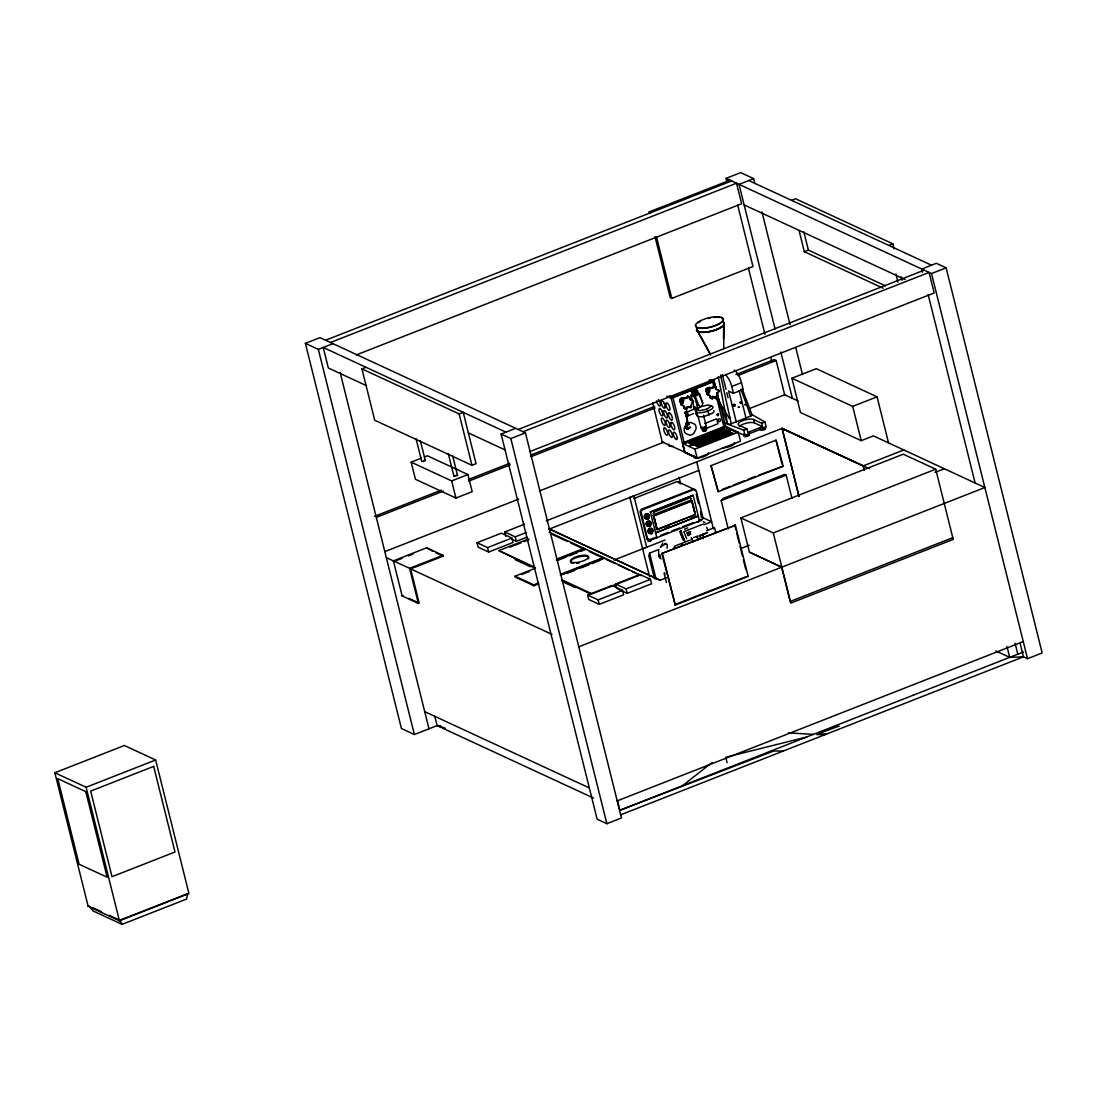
<?xml version="1.0" encoding="UTF-8"?>
<svg xmlns="http://www.w3.org/2000/svg" width="1097" height="1097" viewBox="0 0 1097 1097"><rect width="100%" height="100%" fill="white"/><g stroke="black" fill="none" stroke-linecap="round" stroke-linejoin="round"><path stroke-width="1.5" d="M691.206 538.024L692.92 541.671M693.249 541.616L691.549 537.845M698.131 539.669L697.377 536.968M723.705 348.585L724.061 323.999M723.485 338.822L723.705 324.081A13.617 4.415 -14 0 0 723.458 322.943M658.639 550.667L658.762 556.604L661.066 558.963M687.792 422.441C688.971 423.25 685.104 422.359 688.916 422.839L686.475 423.209L687.613 422.427M680.812 531.263L680.826 530.537L684.569 540.711M700.53 537.969L700.421 536.241L699.228 536.502M665.44 544.222L665.111 543.234M667.086 548.322L667.25 544.825L665.934 543.481L660.545 547.046M702.916 538.723L703.15 533.732M701.244 398.526L699.255 393.727L694.223 395.592L698.021 408.838A8.68 2.811 -14 0 0 695.827 411.348M673.791 548.198L674.778 546.1L690.246 540.039M686.64 423.757L686.64 422.743L687.723 428.461L689.972 427.953L685.762 428.433L687.545 428.666L690.589 427.076M692.865 443.682C692.454 444.45 688.258 442.859 690.63 442.653C688.148 445.039 697.349 442.722 693.277 443.037M692.975 443.462C694.922 441.063 687.984 442.475 693.359 442.886M695.621 443.49L694.895 444.34L696.225 444.216M698.378 443.147C695.937 445.163 701.422 443.078 697.953 443.654M700.188 442.434L699.447 443.366L701.134 442.969L693.894 443.75L696.526 443.791L696.115 444.861L697.527 444.299L696.142 444.367M701.998 441.734L701.257 442.667L703.547 442.969M704.864 441.241C705.302 439.746 698.145 438.114 700.476 438.457M706.55 440.761C705.014 442.064 711.281 442.502 708.031 442.146M711.24 439.568C711.295 436.4 707.743 439.074 712.57 439.431C710.527 439.787 708.018 440.295 708.689 438.759C705.069 440.103 712.172 438.252 709.43 440.267M712.076 440.226C709.622 442.242 715.107 440.158 711.638 440.733M712.186 440.007L715.683 438.814M713.873 439.513L710.335 440.651L711.72 440.583M720.249 437.84L716.752 439.033M722.498 429.599C721.538 430.819 724.61 430.71 725.007 431.286M723.951 429.256C721.799 428.653 724.363 429.38 724.911 429.695M724.829 429.846L725.857 430.134M687.284 415.557A2.002 0.727 68.4 0 0 688.134 415.036A2.002 0.727 68.4 0 0 687.147 412.499C686.036 411.114 683.349 412.335 685.844 412.993M696.211 390.546C696.718 392.164 691.686 392.589 693.811 390.985M703.547 415.215L706.276 426.349L702.629 427.953L700.873 427.734L701.49 426.733M686.365 422.756L686.173 423.744L686.845 423.209M662.931 414.57L662.643 415.667A4.086 1.467 68.4 0 1 660.915 415.009L659.928 413.432A3.881 1.385 68.4 0 1 658.954 409.798L659.228 408.701A4.086 1.467 68.4 0 1 660.97 409.359L661.957 410.936M665.166 406.877L664.878 407.974A4.086 1.467 68.4 0 1 663.15 407.316L662.163 405.739A3.881 1.385 68.4 0 1 661.189 402.092L661.464 400.995A4.086 1.467 68.4 0 1 663.205 401.653L664.192 403.23M667.607 416.695L667.333 417.779A4.086 1.467 68.4 0 1 665.591 417.121L664.604 415.557A3.881 1.385 68.4 0 1 663.63 411.91L663.918 410.813A4.086 1.467 68.4 0 1 665.646 411.471L666.647 413.048M677.247 438.238L676.972 439.335A4.086 1.467 68.4 0 1 675.231 438.677L674.244 437.1A3.881 1.385 68.4 0 1 673.27 433.452L673.558 432.355A4.086 1.467 68.4 0 1 675.286 433.013L676.287 434.59A3.881 1.385 68.4 0 1 677.123 438.183M687.737 429.05L688.861 428.447M685.913 416.161C689.67 416.929 682.855 430.12 687.161 428.653M687.01 416.188L686.146 416.243L687.846 415.53L687.133 416.133L686.667 412.198L687.408 415.16M662.835 543.152L660.504 547.115M687.764 422.825L688.162 422.948M726.42 429.709C729.766 434.508 725.94 440.281 726.625 430.806M685.337 413.007L693.469 409.236L694.991 407.467M692.893 394.701L693.222 395.496L692.166 391.204L692.797 393.686A2.797 0.905 -14 0 0 692.577 394.193M694.511 391.78L693.098 391.972L692.865 389.888L693.455 391.506L695.786 390.422M693.057 391.794L693.839 390.724M694.73 391.698L696.129 391.327L695.896 389.257L694.442 389.27M697.294 393.823L697.308 390.134L698.199 393.713A2.88 0.932 -14 0 1 697.802 394.358M702.135 406.055L702.697 403.243L699.146 394.207L697.267 393.055M697.719 393.658L697.761 393.48A2.797 0.905 -14 0 0 697.98 393.206L699.077 393.686L697.294 392.891L698.021 393.508M693.153 391.89L692.865 389.888L693.304 391.451M692.783 395.29L692.495 394.385L692.687 395.139M696.238 390.902L695.896 389.257L696.28 390.834M694.538 409.304L691.083 395.441C691.453 394.797 703.89 391.506 694.771 394.701A2.797 0.905 -14 0 1 693.277 394.783L693.386 395.523L693.29 394.783M659.078 549.378L649.575 553.107L648.807 555.781L654.525 578.722M697.706 415.215L701.052 427.857L703.424 428.255A2.194 0.713 -14 0 0 704.576 427.912L704.74 427.419M691.083 395.441L694.072 396.799L699.571 393.96M697.404 405.588L698.556 404.875L700.064 406.877L707.4 405.081A6.472 2.098 -14 0 1 710.664 406.548L706.962 409.112L700.668 410.497A6.472 2.098 -14 0 1 698.021 410.168A6.472 2.098 -14 0 1 697.404 409.03L701.106 406.466M688.066 532.58L687.147 532.785L688.162 535.446L689.122 535.103L688.121 532.429M688.189 535.459L687.147 532.785M690.657 531.538L689.766 531.757L690.822 534.294M727.681 435.331L726.214 429.777M741.065 402.818C737.993 400.734 742.299 403.915 740.777 403.079M694.799 396.25C695.251 393.658 688.71 394.372 692.632 394.577M421.769 461.11L422.921 461.631L425.307 460.548L420.425 440.967M714.284 381.345L671.241 398.293L684.816 452.417L697.171 458.135L740.489 441.145L738.254 432.177L725.899 426.445L682.581 443.449L694.936 449.167L738.254 432.177M686.612 411.951L687.147 412.472L685.913 411.828M687.133 412.541L685.872 413.075M705.7 427.144C702.752 428.804 708.456 424.95 706.057 430.71L703.328 431.272L701.394 427.72L705.001 427.556M728.23 528.85L721.195 500.616L722.827 498.587L784.561 474.384L786.179 475.138L791.965 498.381M682.183 398.54L682.978 397.676A3.84 3.36 -65.9 0 0 687.504 396.209L689.684 397.032A4.059 3.552 -65.9 0 0 692.769 400.624L692.989 401.735A3.881 3.387 -65.9 0 0 691.85 403.038A4.114 3.593 -65.9 0 0 691.549 406.768L690.753 407.631A3.84 3.36 -65.9 0 0 686.228 409.085L684.034 408.276A4.059 3.552 -65.9 0 0 680.963 404.683L680.743 403.573A3.881 3.387 -65.9 0 0 681.881 402.27A4.114 3.593 -65.9 0 0 682.183 398.54L683.39 399.075A4.114 3.593 -65.9 0 1 683.074 402.805A3.881 3.387 -65.9 0 1 681.95 404.121L682.156 405.246A4.059 3.552 -65.9 0 1 685.214 408.824M683.39 399.075L684.171 398.225A3.84 3.36 -65.9 0 0 688.697 396.757L689.684 397.032M708.36 388.269L709.142 387.406A3.826 3.346 -65.9 0 0 713.64 385.952L715.82 386.761A4.045 3.538 -65.9 0 0 718.878 390.34L719.097 391.451A3.867 3.373 -65.9 0 0 717.973 392.753A4.1 3.579 -65.9 0 0 717.671 396.456L716.889 397.306A3.826 3.346 -65.9 0 0 712.378 398.773L710.198 397.95A4.045 3.538 -65.9 0 0 707.14 394.385L706.921 393.275A3.867 3.373 -65.9 0 0 708.045 391.972A4.1 3.579 -65.9 0 0 708.347 388.269L709.553 388.804A4.1 3.579 -65.9 0 1 709.252 392.52A3.867 3.373 -65.9 0 1 708.114 393.823L708.333 394.947A4.045 3.538 -65.9 0 1 711.363 398.499M709.553 388.804L710.335 387.954A3.826 3.346 -65.9 0 0 714.833 386.501L715.82 386.761M686.969 412.445L684.802 412.595M687.024 406.918A3.84 3.36 -65.9 0 1 689.56 407.083L690.342 406.219L691.549 406.768M703.917 431.546L702.656 428.228L704.864 427.624L705.275 431.258M662.218 441.844L652.619 402.695M681.443 397.937L683.225 398.746L681.484 400.378L681.772 402.764L679.989 401.968L679.701 399.569L681.443 397.937L683.458 398.691M707.538 387.625L709.32 388.434L707.592 390.066L707.867 392.452L706.084 391.643L705.81 389.257L707.538 387.625L709.553 388.379M646.668 538.339L650.631 540.163L701.093 520.376A2.633 2.317 -65.1 0 0 702.779 517.057L696.362 491.278A2.633 2.317 -65.1 0 0 693.455 489.756L643.007 509.557A2.633 2.317 -65.1 0 0 641.306 512.875L647.573 539.038L648.423 539.176M646.777 514.616C648.875 513.245 649.945 521.281 646.298 518.895A2.633 2.317 -65.1 0 1 645.338 514.685L646.777 514.616L647.984 519.142M648.588 518.908L647.641 513.835A2.633 2.317 -65.1 0 1 648.601 518.045L648.3 518.319M648.601 521.911C650.686 520.54 651.892 528.644 648.121 526.19A2.633 2.317 -65.1 0 1 647.161 521.98L648.601 521.911L649.794 526.437M650.425 529.207C652.537 527.876 653.647 535.885 649.945 533.485A2.633 2.317 -65.1 0 1 648.971 529.275L650.425 529.207L651.549 533.732M650.123 525.614L650.425 525.34A2.633 2.317 -65.1 0 0 649.465 521.13L650.507 526.121M651.933 532.909L652.249 532.648A2.633 2.317 -65.1 0 0 651.289 528.425L652.317 533.416M701.463 440.651L703.739 440.953L703.067 441.954M699.008 445.697C702.354 446.644 694.826 444.175 698.131 445.094M719.646 431.738C714.887 430.243 721.003 432.739 722.347 433.15M682.43 785.74L712.09 762.497M716.3 389.408L713.996 381.084L671.213 398.293L666.743 396.264M703.424 429.174L702.217 430.038L705.261 430.024L706.468 429.16L705.549 428.735M703.328 431.272L704.096 430.71M729.752 418.368L730.52 417.655L729.354 418.505L718.617 400.72L712.392 396.36M686.146 416.243L686.845 407.371M686.269 416.312L686.242 414.543M654.073 511.901L653.195 513.231L654.374 514.383L690.616 500.218L691.453 498.559L690.013 497.805L654.265 511.984M698.666 439.17C695.896 438.183 701.326 440.308 698.597 439.321M700.393 438.608L704.288 440.226M702.286 437.758L700.901 437.73L703.232 438.197M697.815 440.322C695.525 439.513 699.968 441.296 700.681 441.638M702.203 437.909L706.098 439.527M697.747 440.473L698.775 440.761M699.543 439.76L700.572 440.048M703.163 438.347L704.192 438.635M705.042 437.484C699.214 435.262 711.775 440.377 705.919 438.087M704.96 437.634L705.988 437.922M699.721 441.2L698.693 440.912M699.653 441.351L703.438 441.378M701.532 440.5L700.503 440.212M696.993 443.215L698.021 443.503M698.871 442.352L697.5 442.338L701.641 442.091M702.491 440.939L699.749 439.678M715.011 434.385C712.392 433.548 719.769 436.414 714.942 434.535M704.219 440.377L705.248 440.665M716.821 433.685C714.737 432.753 717.781 434.522 718.727 434.563M706.015 439.678L707.044 439.966M716.752 433.836L721.593 435.893M718.631 432.972L717.246 432.958L720.537 433.85M718.549 433.123L723.403 435.18M720.427 432.259L719.399 431.971M720.359 432.424L725.199 434.481M721.278 431.107C720.51 430.888 718.151 430.106 720.331 430.668C720.935 431.327 723.43 431.765 721.209 431.272M722.155 431.711L723.197 431.999M698.049 445.245L699.091 445.533M725.789 430.285C727.805 431.313 724.87 429.407 723.883 429.407M701.737 443.682C698.515 442.735 705.933 445.217 702.615 444.271M701.669 443.832L702.697 444.12M703.465 443.119L704.493 443.407M705.344 442.269L701.559 442.242M716.08 436.428C714.037 435.482 717.054 437.25 717.987 437.305M705.275 442.42C709.101 443.983 704.905 442.064 703.369 441.529M715.998 436.579C718.521 438.156 725.899 438.443 717.808 435.866M717.877 435.715L716.506 435.701L719.783 436.592M707.085 441.707L708.114 441.995M719.687 435.002L718.658 434.714M708.881 440.994L711.213 441.46L704.589 441.351M719.605 435.166C720.482 435.44 724.802 437.264 722.47 436.483M721.483 434.302L720.455 434.014M721.415 434.453C722.279 434.782 726.543 436.537 724.281 435.783M723.293 433.589L722.265 433.301M723.225 433.74L724.253 434.028M725.103 432.876L724.075 432.588M725.021 433.041L726.049 433.329M726.913 432.163L725.885 431.875M728.833 433.054C728.01 432.835 725.775 431.971 727.873 432.616M718.933 437.744L717.904 437.456M720.743 437.045L719.714 436.757M722.553 436.332L721.524 436.044M724.349 435.619L723.321 435.331M726.159 434.919L725.131 434.631M726.077 435.07C728.257 435.975 725.117 434.22 724.171 434.193M727.969 434.206L726.927 433.918M727.887 434.357C729.958 435.317 726.913 433.534 725.981 433.48M727.791 432.767C728.477 433.054 731.041 433.74 728.751 433.205M729.711 433.644L731.096 433.576L729.903 433.576M731.589 432.78L730.561 432.492M731.507 432.945C734.675 433.932 727.366 431.382 730.629 432.341M725.432 426.02L682.499 442.996L684.775 452.321L696.938 457.833L685.049 452.238M695.855 394.166L697.966 392.808A2.633 0.878 -14.5 0 0 697.239 392.315M695.471 394.55L694.771 394.701L698.062 393.151L699.255 393.727L696.938 392.219L698.199 393.713M694.387 391.944L695.69 391.327M694.771 394.701L698.103 393.562M680.675 530.879L680.359 531.661M454.94 475.495L453.966 476.386L457.559 475.495L452.677 455.913M697.788 521.637L697.102 522.268L699.31 521.39M697.075 414.611A8.694 2.825 -14 0 0 696.91 414.94L696.869 415.53A8.214 2.66 -14 0 0 699.639 416.778L701.024 416.791A8.707 2.825 -14 0 0 704.343 416.407L712.762 413.075A8.694 2.825 -14 0 0 713.914 411.704L713.955 411.114A8.214 2.66 -14 0 0 713.667 410.635M687.243 425.129L686.173 425.787L689.451 424.457M684.459 529.248L687.75 527.849M699.461 535.706L706.674 532.868M707.483 532.758L700.27 535.597M704.781 423.552L716.725 418.766L717.959 423.716L706.015 428.488M722.141 429.955L720.77 429.942L722.731 429.434M722.073 430.106L725.967 431.724M695.169 442.173C694.566 441.817 691.892 441.172 694.332 441.803C694.579 442.475 697.335 442.777 695.087 442.324M707.798 437.223C705.796 436.565 707.867 437.456 708.881 437.73C710.513 438.635 708.539 437.442 707.716 437.374M709.608 436.51C707.565 435.742 705.563 434.961 708.991 436.085C710.17 437.484 712.666 437.525 709.526 436.661M713.215 435.098C711.213 434.467 713.297 435.29 714.298 435.619C715.861 436.537 714.106 435.248 713.132 435.248M704.109 438.786C706.153 438.923 706.948 441.762 711.062 439.719M723.115 432.149L727.009 433.768M724.939 431.436L726.721 432.245M724.143 432.437L722.361 431.628M712.46 437.84C710.116 437.538 712.913 437.58 713.215 438.361C715.669 439.006 713.091 438.279 712.392 437.991M705.165 440.829L706.783 440.583M706.975 440.116L708.36 440.048L707.634 440.98M697.281 446.246C696.472 445.862 694.031 445.341 696.677 445.807C696.526 446.877 699.667 446.589 697.198 446.397M700.887 444.834C696.197 443.161 703.438 445.684 700.818 444.984M704.425 443.572C707.757 443.791 701.559 443.599 702.889 442.105M692.742 390.505L695.772 389.874M691.96 392.246L697.102 391.176M694.346 409.606A3.442 1.234 68.4 0 1 694.223 408.331L694.223 408.194A3.154 1.138 68.4 0 1 694.374 407.645L694.785 407.481M687.874 415.818L693.469 413.61M683.5 443.887L724.006 427.885M697.541 447.261L732.933 433.233M629.815 497.49L633.874 495.885L646.668 547.225L613.963 560.073M617.542 800.947L619.874 810.285L913.115 695.251M440.541 725.693L437.113 725.611L414.378 734.524L401.42 728.518L305.391 343.375L320.009 337.643L525.449 432.835L621.478 817.978L606.86 823.71L597.138 819.198L501.11 434.069L515.727 428.337M726.886 181.677L726.063 178.358L740.681 172.627L753.639 178.633L754.887 183.61M730.04 180.196L648.862 212.036L650.48 212.791M325.603 340.235L731.658 180.95M330.485 342.497L736.54 183.213L741.668 203.754L356.319 354.921M305.391 343.375L318.349 349.381L332.967 343.649M753.639 178.633L739.021 184.365L775.058 328.894M361.914 368.88L459.163 413.939L463.236 412.349L476.029 463.702L471.971 465.293L374.721 420.233L361.914 368.88L365.987 367.289M791.527 200.353L795.586 198.763L892.835 243.822L894.069 248.786M655.019 236.733L670.198 297.63L671.817 298.384L752.995 266.544L737.595 204.741M799.069 230.617L804.334 251.707L808.393 250.116L885.567 285.878M888.776 245.413L892.835 243.822M424.443 456.942L427.391 455.776L467.912 474.562L472.19 491.675L455.941 498.038L415.42 479.266L411.156 462.152L421.495 458.093M518.154 429.462L924.209 270.177M523.022 431.711L929.077 272.426L934.191 292.968L529.741 451.621M501.11 434.069L510.832 438.567L525.449 432.835M726.063 178.358L931.504 273.551L946.121 267.819L1042.15 652.962L1027.532 658.694L1023.474 656.815L1009.693 657.377L913.348 695.155M411.156 462.152L451.676 480.925L467.912 474.562M374.434 516.372L441.309 490.14M468.378 479.526L509.776 463.277M530.482 455.159L654.69 406.438M735.895 374.584L774.112 359.597L776.141 360.529L784.67 394.769L798.163 401.008M376.449 517.318L443.339 491.086M468.817 481.089L510.215 464.84M530.921 456.722L655.115 408.002M737.924 375.517L776.141 360.529M733.454 393.329L731.74 386.473L741.49 382.661L743.19 389.504L733.454 393.329L728.586 391.067L736.265 421.906M578.805 646.805L984.859 487.521L873.418 435.879L861.241 440.665L800.453 412.499L791.911 378.232L816.278 368.674L877.052 396.826L888.584 443.092M384.992 551.558L518.744 499.08M539.45 490.962L663.658 442.242M749.649 408.509L784.67 394.769M716.752 394.33L727.613 424.128A2.797 0.905 -14 0 0 731.26 423.73L750.705 416.106A2.797 0.905 -14 0 0 751.925 414.584L742.367 389.257M393.398 560.841L426.692 547.773L442.9 555.288L443.119 556.138L410.635 568.877L419.164 603.117L418.355 603.432L402.146 595.932L393.398 560.841L409.606 568.342L442.9 555.288M402.16 558.332L394.426 561.376L386.322 557.619M408.345 555.905L412.993 554.095M698.748 446.945L728.134 435.413L725.899 426.445M723.06 422.4L743.793 430.257L747.043 428.982L747.893 432.396L762.511 426.664L761.661 423.25L753.557 419.493A8.392 2.715 -14 0 0 742.6 420.672A8.392 2.715 -14 0 0 738.939 425.225L747.043 428.982M761.661 423.25L764.911 421.975L766.2 427.103L745.082 435.386L734.112 431.231M477.03 542.713L501.398 533.156L511.929 538.037L513.039 542.494L488.672 552.052L478.141 547.17L477.03 542.713L487.562 547.595L511.929 538.037M505.813 536.419L504.702 531.963L524.503 524.201M546.265 520.856L782.147 428.337L799.027 496.461M504.702 531.963L515.233 536.844L525.902 532.662M791.911 378.232L852.698 406.384L877.052 396.826M511.833 539.203L516.344 541.301L527.013 537.119M548.637 529.344L698.844 470.38M711.048 465.635L776.018 440.158L783.231 466.198L718.261 491.689L711.048 465.635L718.261 491.689M535.514 568.342L498.833 550.598L528.699 538.874M510.05 547.129L521.048 542.823M524.201 541.589L528.905 539.738M633.819 498.545L676.383 481.844A2.633 2.317 -65.1 0 1 679.29 483.366M402.146 595.932L402.956 595.602M692.509 489.317L641.951 509.063A2.633 2.317 -65.1 0 0 640.264 512.381L646.791 538.216A2.633 2.317 -65.1 0 0 649.589 539.683L654.319 537.832M650.439 512.052L693.071 495.337M691.85 500.835L653.483 515.768L656.897 529.453L695.265 514.534L691.7 500.767L695.265 514.534M652.77 515.439L653.826 515.919L692.042 500.931L695.457 514.616L657.24 529.618L656.184 529.138M722.21 489.454L730.136 486.341M733.303 485.093L744.397 480.747M747.564 479.499L755.49 476.4M758.658 475.152L783.231 466.198M557.303 558.853L584.029 548.377L584.235 549.227L557.523 559.717M538.723 583.851L533.965 585.729L515.233 577.049L515.028 576.199L534.074 568.726M556.302 560.005L584.866 548.802L603.583 557.468L603.803 558.332L560.951 575.143M521.596 574.554L529.522 571.441M558.099 560.238L566.038 557.125M569.206 555.877L577.145 552.765M580.313 551.517L585.085 549.652L584.866 548.802M721.195 500.616L786.179 475.138M665.687 528.137L668.896 526.889M691 518.209L694.236 516.948M655.622 532.799L698.24 516.084L697.185 515.59M655.636 532.895L698.268 516.18M54.85 772.754L124.372 745.494L155.651 759.988L188.931 893.493L119.422 920.767L88.144 906.273L54.85 772.754L86.128 787.248L155.651 759.988M515.028 576.199L533.745 584.866L538.504 583.001M560.732 574.28L603.583 557.468M660.559 535.459L668.526 532.333M671.652 531.113L679.578 528M682.704 526.697L693.784 522.433M560.32 575.075L604.324 557.811L641.005 575.568L631.899 571.345M566.82 573.47L574.677 570.385M580.957 567.917L588.828 564.832M591.969 563.597L599.826 560.526M643.007 548.665L665.001 540.039M704.288 524.627L711.638 521.733L701.01 516.81M903.818 449.962L863.202 465.896L782.01 428.406L869.208 468.68M706.619 530.729L714.545 527.63L715.765 532.552M740.873 517.907L903.297 454.185L935.714 469.214L953.211 539.395L790.786 603.103L773.289 532.923L740.873 517.907L749.416 552.134L781.832 567.163M693.633 537.571L697.829 535.912M661.793 553.519L735.401 525.257L748.168 576.46L675.286 605.064L661.793 553.519L735.401 525.257M587.608 595.027L611.961 585.469L622.506 590.351L623.617 594.793L599.25 604.351L588.719 599.469L587.608 595.027L598.139 599.908L622.506 590.351M616.665 588.458L615.554 584.015L639.921 574.458L650.452 579.339L651.563 583.782L627.21 593.34L618.173 589.158M640.799 574.718L592.065 593.834L561.678 579.751M615.554 584.015L626.099 588.897L650.452 579.339M773.289 532.923L935.714 469.214M549.103 528.946L660.092 580.244L666.469 577.749M741.311 548.39L749.265 545.264M934.959 472.423L944.339 468.748M749.416 552.134L781.667 567.218L790.21 601.458L952.786 537.681M674.573 604.735L745.878 576.761M88.144 906.273L89.351 906.136L93.094 910.963L122.041 924.373L186.545 899.074L187.724 893.63L119.011 920.575M617.213 800.865L1023.268 641.58M995.829 650.946L1009.693 657.377L1023.652 651.892M620.6 814.852L922.412 696.458M922.7 696.348L1023.474 656.815L1019.991 642.815M820.008 733.221L839.178 726.022M702.697 403.243L701.737 399.719M689.698 427.254L687.051 428.447L688.697 428.42M725.981 757.204L806.665 737.019M696.76 414.584L695.69 413.926M688.066 428.406L686.708 428.804L687.764 429.009M424.059 460.205L425.266 460.397M660.408 557.934L659.928 554.794M783.244 751.061L773.728 751.02L619.874 810.285M813.412 734.359L788.455 732.892M825.109 734.633L816.771 734.442L826.699 734.003M703.355 524.023L683.87 531.675L686.695 538.778M456.75 475.124L457.518 475.344M697.171 392.753L698.049 393.343M703.218 521.706L704.864 522.515M712.392 398.773L710.198 397.95M692.961 394.714L693.222 395.496M692.687 393.837A2.797 0.905 -14 0 0 692.454 394.166L692.454 394.029A2.605 0.836 -14 0 0 692.728 394.399A2.688 0.864 -14 0 0 694.566 394.467A2.948 0.974 -13.9 0 0 696.376 393.988L696.622 393.878A2.948 0.96 -14 0 0 697.678 393.233A2.674 0.864 -14 0 0 697.911 392.918L697.349 392.767M434.796 716.259L437.113 725.611L445.286 728.161M684.034 408.276L686.242 409.099M686.393 416.298L688.011 422.564M706.084 391.643L708.086 392.411M679.989 401.968L681.991 402.722M697.651 442.53L695.745 443.202M684.775 452.389L696.938 457.833M713.982 387.008L712.652 381.77L709.197 380.152L712.611 382.085M710.966 379.754L714.257 381.221M705.81 389.257L707.592 390.066M696.869 393.151L699.859 394.509L699.008 393.974M679.701 399.569L681.484 400.378M669.431 395.839L672.996 397.69L684.418 443.531M727.05 427.94L736.046 431.999M684.583 412.856L685.255 413.158M662.259 441.954L684.953 452.252L682.732 443.915L725.72 426.911L717.109 392.671M713.64 385.952L714.833 386.487M718.892 390.313L717.699 389.778A4.045 3.538 -65.9 0 1 715.971 389.12M717.918 390.902L719.097 391.451M709.142 387.406L710.335 387.954M716.478 395.921L717.671 396.456M716.889 397.306L715.697 396.771A3.826 3.346 -65.9 0 0 715.23 396.565M706.921 393.275L708.114 393.823M707.14 394.399L708.333 394.947M687.49 396.209L688.683 396.757M689.465 399.047A4.059 3.552 -65.9 0 0 691.563 400.076L692.769 400.597M692.989 401.735L691.576 400.048M682.978 397.676L684.171 398.225M689.56 407.083L690.753 407.631M680.743 403.573L681.95 404.121M680.963 404.711L682.156 405.246M946.121 267.819L936.399 263.307L921.782 269.039L922.563 272.207M748.771 180.539L931.531 265.227M744.15 204.906L905.217 279.543M804.334 251.707L883.058 288.182M739.364 426.61A8.392 2.715 -14 0 1 746.536 423.127A8.392 2.715 -14 0 1 754.407 422.907L762.511 426.664M669.335 396.017L672.365 397.416L712.406 381.591M678.193 481.926L694.209 489.344M700.133 519.937L701.093 520.376M698.515 520.568L699.571 520.979M505.978 432.149L323.231 347.475L328.346 368.016L366.521 385.705M468.35 432.89L504.99 449.866M747.455 576.131L748.168 576.46M655.8 537.324L656.842 537.736L650.329 511.984L693.139 495.186L699.475 521.006M549.076 532.182L584.029 548.377M550.817 533.745L567.533 541.493M570.563 542.892L584.235 549.227M589.404 551.654L603.803 558.332M606.065 559.374L615.184 563.597M618.214 565.01L628.855 569.933M498.833 550.598L535.295 567.492M561.897 580.601L590.762 593.984M515.055 559.662L530.495 566.806M564.448 582.548L575.253 587.553M432.808 551.366L426.692 547.773M435.756 552.723L443.119 556.138M410.635 568.877L551.983 634.381M408.852 598.345L417.696 602.431M424.731 711.665L588.897 787.728M437.113 725.611L593.546 798.081M92.409 907.548L101.541 911.785M109.165 915.323L119.834 920.26L122.041 924.373M549.186 528.836L660.092 580.244M751.925 414.584L764.911 421.975M706.962 409.112L709.169 415.009M713.982 381.112L716.122 389.366M718.384 438.471L714.901 439.595L716.588 439.184M715.806 438.594L717.493 438.101L713.996 439.294M658.515 399.541L659.516 401.118M710.17 353.536L697.486 330.512A13.617 4.415 -14 0 0 698.611 331.376M697.13 330.622L710.595 355.071M683.335 540.41L679.729 531.442M683.746 538.86L684.569 540.643M695.004 395.839L698.556 404.875M697.102 537.05L697.802 538.613M682.745 538.476L680.894 533.691M706.701 527.246L707.661 529.741M740.845 389.037L750.705 416.106M702.423 428.187L703.136 430.463M931.504 273.551L1027.532 658.694M928.144 294.545L975.123 483.009M1015.095 643.322L1017.81 654.182M1006.977 646.517L1009.693 657.377M901.09 276.951L901.926 280.27M895.92 274.058L897.936 282.176M852.698 406.384L861.241 440.665M864.271 470.174L863.202 465.896L781.983 428.392L798.986 496.475M803.84 231.892L808.393 250.116M761.921 211.831L790.073 324.712M795.86 347.955L802.483 374.516M780.831 352.041L792.377 398.334M748.401 267.97L764.952 334.352M770.738 357.581L771.575 360.899M776.018 440.158L782.024 464.223M753.557 419.493L754.407 422.907M739.145 390.491L746.015 418.08M743.793 430.257L745.082 435.386M722.292 374.488L726.008 389.366M726.831 392.671L728.065 397.635M716.917 392.548L720.866 408.427M726.255 430.079L727.668 435.728M716.396 396.689L726.2 435.975M734.688 524.915L735.922 529.878M736.745 533.183L739.227 543.097M740.05 546.402L742.518 556.316M743.341 559.621L745.809 569.521M656.417 236.582L671.817 298.384M694.195 390.491L694.552 391.958M694.428 392.232L695.045 394.714M694.936 449.167L697.171 458.135M696.705 461.837L713.42 528.877M696.211 494.061L697.404 498.888M700.626 511.778L701.833 516.618A2.633 2.317 -65.1 0 1 701.902 517.277M697.322 498.847L698.515 503.674M700.53 511.737L701.737 516.577A2.633 2.317 -65.1 0 1 701.819 517.222M679.07 477.346L680.716 483.969M725.926 758.013L727.092 762.676M653.826 515.919L657.24 529.618M653.634 515.837L657.048 529.536M662.506 553.848L675.286 605.064M664.768 573.032L665.043 574.156M664.055 573.018L666.428 582.548M645.639 514.411L646.777 518.922M647.463 521.706L648.588 526.217M649.287 529.001L650.411 533.526M649.575 553.107L656.129 579.381M629.843 497.49L649.616 576.899M626.099 588.897L627.21 593.34M604.324 557.811L604.543 558.675M598.139 599.908L599.25 604.351M510.832 438.567L606.86 823.71M533.745 584.866L533.965 585.729M515.233 536.844L516.344 541.301M459.163 413.939L471.971 465.293M487.562 547.595L488.672 552.052M448.316 453.719L453.966 476.386M451.676 480.925L455.941 498.038M416.065 438.773L421.714 461.439M409.606 568.342L418.355 603.432M340.152 372.459L428.996 728.792M318.349 349.381L414.378 734.524M86.128 787.248L119.422 920.767M720.564 375.105L731.26 423.73M718.274 376.696L727.613 424.128M692.769 394.659L692.934 393.864A2.441 0.795 -14 0 0 696.266 393.453A2.441 0.795 -14 0 0 697.089 392.136M693.798 395.551L693.715 394.797M588.719 557.975A9.325 3.017 -14 0 1 588.266 558.867M579.106 563.008A9.325 3.017 -14 0 1 576.789 563.364M572.867 563.351A9.325 3.017 -14 0 1 575.61 557.907A9.325 3.017 -14 0 1 588.554 557.194M648.642 517.318A2.633 2.317 -65.1 0 1 645.05 518.291A2.633 2.317 -65.1 0 1 645.146 514.356A2.633 2.317 -65.1 0 1 648.711 514.754M648.93 515.357A2.633 2.317 -65.1 0 1 648.903 516.687M648.382 526.066A2.633 2.317 -65.1 0 1 646.174 523.022A2.633 2.317 -65.1 0 1 649.685 521.171A2.633 2.317 -65.1 0 1 650.082 525.189M651.892 532.484A2.633 2.317 -65.1 0 1 648.012 531.853A2.633 2.317 -65.1 0 1 650.535 528.219A2.633 2.317 -65.1 0 1 652.29 531.922M700.873 519.361A2.633 2.317 -65.1 0 1 700.339 519.745M692.413 489.276A2.633 2.317 -65.1 0 1 695.306 490.784M700.969 519.402A2.633 2.317 -65.1 0 1 700.435 519.8M649.685 539.724A2.633 2.317 -65.1 0 1 646.791 538.216M650.631 540.163A2.633 2.317 -65.1 0 1 647.737 538.654M722.978 321.832A14.357 4.649 -14 0 1 711.459 331.28A14.357 4.649 -14 0 1 697.212 328.154M723.814 322.847A13.987 4.525 -14 0 1 711.432 331.157A13.987 4.525 -14 0 1 696.883 329.457M721.675 318.02A13.987 4.525 -14 0 1 722.402 321.407M720.852 322.847A13.987 4.525 -14 0 1 699.296 328.14M696.156 326.687A13.987 4.525 -14 0 1 695.909 325.521M698.131 322.751A13.987 4.525 -14 0 1 700.462 321.311M707.949 318.514A13.987 4.525 -14 0 1 710.321 317.965M713.804 317.431A13.987 4.525 -14 0 1 719.687 317.444M721.524 326.783A13.617 4.415 -14 0 1 700.558 331.938M734.058 370.128A11.189 3.949 68.6 0 1 741.49 382.661M725.666 374.886A11.189 3.949 68.6 0 1 731.74 386.473M765.212 426.719A2.797 0.905 -14 0 1 763.43 428.187A2.797 0.905 -14 0 1 760.111 428.447M765.007 428.145A2.797 0.905 -14 0 1 763.512 429.997A2.797 0.905 -14 0 1 760.386 429.489M748.73 432.917A2.797 0.905 -14 0 1 748.36 434.028A2.797 0.905 -14 0 1 745.439 434.947M744.26 434.933A2.797 0.905 -14 0 1 744.027 433.863M748.771 434.508A2.797 0.905 -14 0 1 748.703 435.783A2.797 0.905 -14 0 1 745.028 436.688A2.797 0.905 -14 0 1 744.452 435.564M701.792 427.515A2.194 0.713 -14 0 1 702.313 427.199M695.621 411.402A8.625 2.797 -14 0 0 708.086 410.936A8.625 2.797 -14 0 0 710.02 405.698M706.015 425.897A2.647 0.864 -14 0 1 706.29 426.157M694.374 407.645A2.934 1.056 68.4 0 1 695.896 408.331L696.06 408.591A3.442 1.234 68.4 0 1 697.02 410.772M694.758 409.73A3.209 1.152 68.4 0 1 695.141 407.33A3.209 1.152 68.4 0 1 697.144 409.688M697.144 413.363A2.962 1.07 68.4 0 1 695.923 413.075M697.075 394.783A2.88 0.932 -14 0 1 694.826 395.455M692.81 393.741A2.441 0.795 -14 0 1 692.769 393.37M697.761 393.48A2.893 0.932 -14 0 1 694.826 394.673M682.896 402.873A1.879 1.645 -65.7 0 1 682.732 399.445M688.669 397.621A4.059 3.552 -65.9 0 1 688.518 396.483M711.199 398.225A3.826 3.346 -65.9 0 1 711.514 397.786M712.693 396.826A3.826 3.346 -65.9 0 1 713.173 396.607M715.011 387.872A4.045 3.538 -65.9 0 1 714.668 386.226M708.045 391.917A1.879 1.645 -65.7 0 1 709.265 388.955M664.069 403.175A3.881 1.385 68.4 0 1 665.043 406.822M656.568 400.789A3.881 1.385 68.4 0 0 657.473 403.627L658.461 405.191A4.086 1.467 68.4 0 0 660.202 405.849L660.476 404.766A3.881 1.385 68.4 0 0 659.379 401.063M666.51 412.993A3.881 1.385 68.4 0 1 667.483 416.627M661.834 410.868A3.881 1.385 68.4 0 1 662.807 414.515M734.277 442.64A7.569 2.455 -14 0 1 734.016 444.011A7.748 2.509 -14 0 1 722.745 447.837M698.515 457.943A7.569 2.455 -14 0 1 693.825 455.776M708.251 452.855A7.569 2.455 -14 0 1 698.734 457.86M673.421 446.314A7.569 2.455 -14 0 1 668.745 444.148M716.903 414.611C718.59 418.437 719.618 411.046 716.903 414.611M688.272 442.694L689.999 442.352L688.272 442.694M690.068 441.981L691.809 441.638L690.068 441.981M691.878 441.282L693.606 440.939L691.878 441.282M693.674 440.569L695.416 440.226L693.743 440.473M693.99 445.341L695.731 445.012L694.058 445.259M694.634 441.008C699.351 442.338 697.281 441.213 694.634 441.008M695.484 439.856L697.226 439.527L695.553 439.774M704.507 436.318L707.195 436.428L704.507 436.318M708.114 434.906L710.815 435.002L708.114 434.906M709.924 434.193L712.611 434.302L709.992 434.11M710.033 435.783C714.764 437.113 712.515 435.989 710.033 435.783M711.734 433.493L714.421 433.589L711.734 433.493M712.885 437.113L714.627 436.771L712.954 437.031M713.53 432.78L716.218 432.876L713.53 432.78M713.105 440.295L714.833 439.966L713.105 440.295M713.845 437.552L716.533 437.662L713.845 437.552M715.34 432.067L718.028 432.177L715.34 432.067M728.298 431.889L730.04 431.546L728.298 431.889M661.409 418.697L661.34 419.356A3.881 1.385 68.4 0 0 662.314 422.989L663.301 424.566A4.086 1.467 68.4 0 0 665.029 425.225L665.317 424.128A3.881 1.385 68.4 0 0 664.343 420.494L663.356 418.917A4.086 1.467 68.4 0 0 661.614 418.259L661.409 418.697M666.071 403.614L666.002 404.258A3.881 1.385 68.4 0 0 666.962 407.906L667.963 409.483A4.086 1.467 68.4 0 0 669.691 410.141L669.979 409.044A3.881 1.385 68.4 0 0 669.005 405.396L668.018 403.819A4.086 1.467 68.4 0 0 666.277 403.161L666.071 403.614M663.863 428.516L663.781 429.16A3.881 1.385 68.4 0 0 664.755 432.808L665.742 434.385A4.086 1.467 68.4 0 0 667.483 435.043L667.758 433.946A3.881 1.385 68.4 0 0 666.784 430.312L665.797 428.735A4.086 1.467 68.4 0 0 664.069 428.077L663.863 428.516M666.098 420.809L666.016 421.467A3.881 1.385 68.4 0 0 666.99 425.115L667.977 426.678A4.086 1.467 68.4 0 0 669.719 427.336L669.993 426.253A3.881 1.385 68.4 0 0 669.019 422.606L668.032 421.029A4.086 1.467 68.4 0 0 666.304 420.37L666.098 420.809M668.526 413.432L668.443 414.076A3.881 1.385 68.4 0 0 669.417 417.724L670.404 419.301A4.086 1.467 68.4 0 0 672.146 419.959L672.42 418.862A3.881 1.385 68.4 0 0 671.446 415.215L670.459 413.638A4.086 1.467 68.4 0 0 668.731 412.979L668.526 413.432M668.539 430.627L668.471 431.286A3.881 1.385 68.4 0 0 669.431 434.919L670.432 436.496A4.086 1.467 68.4 0 0 672.159 437.155L672.447 436.058A3.881 1.385 68.4 0 0 671.474 432.424L670.486 430.847A4.086 1.467 68.4 0 0 668.745 430.189L668.539 430.627M670.898 422.989L670.829 423.634A3.881 1.385 68.4 0 0 671.803 427.282L672.79 428.858A4.086 1.467 68.4 0 0 674.518 429.517L674.806 428.42A3.881 1.385 68.4 0 0 673.832 424.772L672.845 423.195A4.086 1.467 68.4 0 0 671.103 422.537L670.898 422.989M733.029 404.834C734.085 408.166 735.484 402.16 733.029 404.834M733.838 405.204C734.894 408.537 736.293 402.53 733.838 405.204M734.236 405.287L735.059 405.437L734.291 405.177M738.295 407.165L739.117 407.193L738.295 407.165M740.338 402.654C741.394 405.986 742.792 399.98 740.338 402.654M744.794 404.615L745.617 404.642L744.794 404.615M689.684 445.601L693.139 444.971L689.684 445.601M728.093 430.531L731.562 429.901L728.093 430.531M684.542 427.282L684.185 428.941A6.294 5.512 -65.7 0 0 685.515 433.397L689.547 435.18A6.856 6.006 -65.7 0 0 693.935 433.246L696.088 428.708A6.294 5.512 -65.7 0 0 694.771 424.237L690.74 422.455A6.856 6.006 -65.7 0 0 686.352 424.402L684.542 427.282M718.151 419.794L718.041 420.137A1.371 1.193 -66.7 0 0 718.439 421.399L719.029 421.646A1.481 1.289 -66.7 0 0 720.263 421.07L720.564 420.398A1.371 1.193 -66.7 0 0 720.167 419.136L719.577 418.889A1.481 1.289 -66.7 0 0 718.343 419.465L718.151 419.794M689.423 534.842L688.354 532.333L689.423 534.842M648.217 541.219L650.713 540.835L648.217 541.219M681.758 544.208L681.717 545.058L682.595 544.304L681.758 544.208M153.676 766.392L90.667 791.115L112.004 876.695L175.013 851.985L153.676 766.392M687.531 423.017L687.531 423.017M693.194 395.043L694.223 395.592L693.139 395.03M85.785 791.636L57.757 778.637L79.094 864.23L107.136 877.216L85.785 791.636M574.444 562.624A9.325 3.017 -14 0 0 588.513 557.111A9.325 3.017 -14 0 0 575.39 557.057A9.325 3.017 -14 0 0 574.444 562.624M701.696 328.154A14.357 4.649 -14 0 0 723.362 319.652A14.357 4.649 -14 0 0 703.163 319.556A14.357 4.649 -14 0 0 701.696 328.154"/></g></svg>
